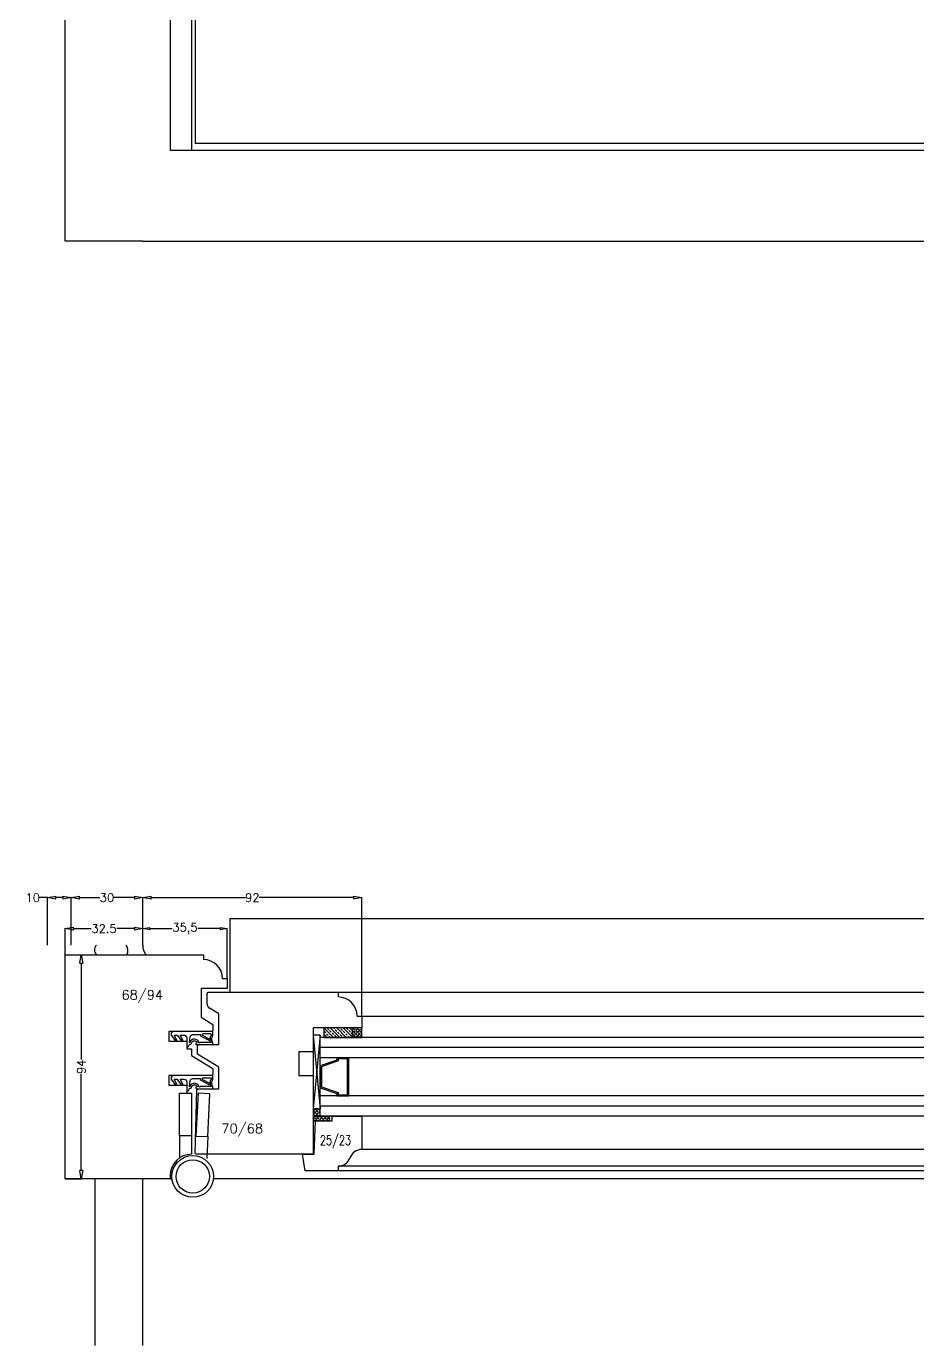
# Model space of a CAD drawing. Header units: millimetres. Extents: x 2806 to 10642, y -276 to 6064.
# Drawn here: x 5127 to 5502, y 419 to 972 of the extents above; entities that cross this region are included whole.
import ezdxf
from ezdxf.enums import TextEntityAlignment as Align

# ---------------------------------------------------------------- set-up
doc = ezdxf.new("R2010")
doc.units = ezdxf.units.MM
doc.layers.get('0').update_dxf_attribs({"color": 250})
doc.layers.add('dim', color=7, linetype='Continuous')
doc.layers.add('wall', color=5, linetype='Continuous')
doc.styles.add('romans', font='romans.shx')
doc.dimstyles.new('Ech 1-1', dxfattribs={"dimtxt": 3.5, "dimasz": 3, "dimexe": 0.25, "dimexo": 0, "dimgap": 0.01, "dimtad": 0, "dimdec": 8, "dimzin": 12, "dimtxsty": 'romans', "dimblk": 'CLOSEDBLANK', "dimcen": 2.5, "dimclrd": 9, "dimclre": 9, "dimclrt": 6, "dimadec": 4, "dimazin": 3, "dimtfac": 1, "dimtdec": 8, "dimtmove": 0, "dimatfit": 3, "dimldrblk": 'CLOSEDBLANK', "dimfxl": 1, "dimarcsym": 0})
doc.dimstyles.new('ECH1-1', dxfattribs={"dimtxt": 3.5, "dimasz": 3.5, "dimexe": 0.18, "dimexo": 0, "dimgap": 0.09, "dimtad": 0, "dimdec": 4, "dimdsep": 46, "dimtxsty": 'romans', "dimblk1": 'CLOSEDBLANK', "dimblk2": 'CLOSEDBLANK', "dimsah": 1, "dimcen": 1, "dimclrd": 3, "dimclre": 3, "dimclrt": 6, "dimadec": 0, "dimazin": 0, "dimtfac": 1, "dimtdec": 4, "dimtofl": 0, "dimtmove": 0, "dimatfit": 3, "dimldrblk": 'CLOSEDBLANK', "dimfxl": 1, "dimtolj": 1, "dimtzin": 0, "dimarcsym": 0})

# ---------------------------------------------------------------- blocks, each defined once
blk = doc.blocks.new('_ClosedBlank')
at = {"color": 0, "linetype": 'ByBlock', "lineweight": -2}
for p, q in [((-1, 0.17), (0, 0)), ((-1, 0.17), (-1, -0.17)), ((0, 0), (-1, -0.17))]:
    blk.add_line(p, q, dxfattribs=at)
blk = doc.blocks.new('*D1')
at = {"layer": 'Defpoints', "color": 0, "transparency": 16777216}
for p in [(5143.78, 593.81), (5143.78, 582.82), (5176.28, 586.82)]:
    blk.add_point(p, dxfattribs=at)
at = {"layer": 'dim', "color": 3, "lineweight": -2, "transparency": 16777216}
for p, q in [((5143.78, 582.82), (5143.78, 593.99)), ((5147.28, 593.81), (5154.61, 593.81)), ((5172.78, 593.81), (5165.46, 593.81)), ((5176.28, 586.82), (5176.28, 593.99))]:
    blk.add_line(p, q, dxfattribs=at)
at = {"layer": 'dim', "color": 3, "lineweight": -2, "transparency": 16777216, "xscale": 3.5, "yscale": 3.5, "zscale": 3.5, "rotation": 180}
blk.add_blockref('_ClosedBlank', (5143.78, 593.81), dxfattribs=at)
at = {"layer": 'dim', "color": 3, "lineweight": -2, "transparency": 16777216, "xscale": 3.5, "yscale": 3.5, "zscale": 3.5}
blk.add_blockref('_ClosedBlank', (5176.28, 593.81), dxfattribs=at)
at = {"layer": 'dim', "color": 6, "transparency": 16777216, "insert": (5160.03, 593.81), "char_height": 3.5, "attachment_point": 5, "style": 'romans'}
blk.add_mtext('\\A1;32.5', dxfattribs=at)
blk = doc.blocks.new('*D26')
at = {"layer": 'Defpoints', "color": 0, "transparency": 16777216}
for p in [(5176.28, 606.81), (5146.28, 586.82), (5176.28, 586.82)]:
    blk.add_point(p, dxfattribs=at)
at = {"layer": 'dim', "color": 3, "lineweight": -2, "transparency": 16777216}
for p, q in [((5146.28, 586.82), (5146.28, 606.99)), ((5149.78, 606.81), (5158.36, 606.81)), ((5172.78, 606.81), (5164.21, 606.81)), ((5176.28, 586.82), (5176.28, 606.99))]:
    blk.add_line(p, q, dxfattribs=at)
at = {"layer": 'dim', "color": 3, "lineweight": -2, "transparency": 16777216, "xscale": 3.5, "yscale": 3.5, "zscale": 3.5, "rotation": 180}
blk.add_blockref('_ClosedBlank', (5146.28, 606.81), dxfattribs=at)
at = {"layer": 'dim', "color": 3, "lineweight": -2, "transparency": 16777216, "xscale": 3.5, "yscale": 3.5, "zscale": 3.5}
blk.add_blockref('_ClosedBlank', (5176.28, 606.81), dxfattribs=at)
at = {"layer": 'dim', "color": 6, "transparency": 16777216, "insert": (5161.28, 606.81), "char_height": 3.5, "attachment_point": 5, "style": 'romans'}
blk.add_mtext('\\A1;30', dxfattribs=at)
blk = doc.blocks.new('*D2')
at = {"layer": 'Defpoints', "color": 0, "transparency": 16777216}
for p in [(5136.28, 606.81), (5136.28, 586.82), (5146.28, 586.82)]:
    blk.add_point(p, dxfattribs=at)
at = {"layer": 'dim', "color": 3, "lineweight": -2, "transparency": 16777216}
for p, q in [((5136.28, 606.81), (5132.78, 606.81)), ((5136.28, 586.82), (5136.28, 606.99)), ((5142.78, 606.81), (5139.78, 606.81)), ((5146.28, 586.82), (5146.28, 606.99))]:
    blk.add_line(p, q, dxfattribs=at)
at = {"layer": 'dim', "color": 3, "lineweight": -2, "transparency": 16777216, "xscale": 3.5, "yscale": 3.5, "zscale": 3.5, "rotation": 180}
blk.add_blockref('_ClosedBlank', (5136.28, 606.81), dxfattribs=at)
at = {"layer": 'dim', "color": 3, "lineweight": -2, "transparency": 16777216, "xscale": 3.5, "yscale": 3.5, "zscale": 3.5}
blk.add_blockref('_ClosedBlank', (5146.28, 606.81), dxfattribs=at)
at = {"layer": 'dim', "color": 6, "transparency": 16777216, "insert": (5130.11, 606.81), "char_height": 3.5, "attachment_point": 5, "style": 'romans'}
blk.add_mtext('\\A1;10', dxfattribs=at)
blk = doc.blocks.new('*D27')
at = {"layer": 'Defpoints', "color": 0, "transparency": 16777216}
for p in [(5143.78, 582.82), (5143.78, 488.82), (5150.5, 488.82)]:
    blk.add_point(p, dxfattribs=at)
at = {"layer": 'dim', "color": 3, "lineweight": -2, "transparency": 16777216}
for p, q in [((5143.78, 582.82), (5150.68, 582.82)), ((5150.5, 579.32), (5150.5, 538.82)), ((5150.5, 492.32), (5150.5, 532.81)), ((5143.78, 488.82), (5150.68, 488.82))]:
    blk.add_line(p, q, dxfattribs=at)
at = {"layer": 'dim', "color": 3, "lineweight": -2, "transparency": 16777216, "xscale": 3.5, "yscale": 3.5, "zscale": 3.5}
for p, rotation in [((5150.5, 582.82), 90), ((5150.5, 488.82), 270)]:
    blk.add_blockref('_ClosedBlank', p, dxfattribs=dict(at, rotation=rotation))
at = {"layer": 'dim', "color": 6, "transparency": 16777216, "insert": (5150.5, 535.82), "char_height": 3.5, "attachment_point": 5, "rotation": 90, "style": 'romans'}
blk.add_mtext('\\A1;94', dxfattribs=at)
blk = doc.blocks.new('*D3')
at = {"layer": 'Defpoints', "color": 0, "transparency": 16777216}
for p in [(5176.28, 606.81), (5176.28, 586.82), (5268.28, 557.12)]:
    blk.add_point(p, dxfattribs=at)
at = {"layer": 'dim', "color": 3, "lineweight": -2, "transparency": 16777216}
for p, q in [((5176.28, 586.82), (5176.28, 606.99)), ((5179.78, 606.81), (5219.36, 606.81)), ((5264.78, 606.81), (5225.21, 606.81)), ((5268.28, 557.12), (5268.28, 606.99))]:
    blk.add_line(p, q, dxfattribs=at)
at = {"layer": 'dim', "color": 3, "lineweight": -2, "transparency": 16777216, "xscale": 3.5, "yscale": 3.5, "zscale": 3.5, "rotation": 180}
blk.add_blockref('_ClosedBlank', (5176.28, 606.81), dxfattribs=at)
at = {"layer": 'dim', "color": 3, "lineweight": -2, "transparency": 16777216, "xscale": 3.5, "yscale": 3.5, "zscale": 3.5}
blk.add_blockref('_ClosedBlank', (5268.28, 606.81), dxfattribs=at)
at = {"layer": 'dim', "color": 6, "transparency": 16777216, "insert": (5222.28, 606.81), "char_height": 3.5, "attachment_point": 5, "style": 'romans'}
blk.add_mtext('\\A1;92', dxfattribs=at)
blk = doc.blocks.new('*D28')
at = {"layer": 'Defpoints', "color": 0, "transparency": 16777216}
for p in [(5176.28, 593.81), (5176.28, 586.82), (5211.78, 572.82)]:
    blk.add_point(p, dxfattribs=at)
at = {"layer": 'dim', "color": 9, "lineweight": -2, "transparency": 16777216}
for p, q in [((5176.28, 586.82), (5176.28, 594.06)), ((5179.28, 593.81), (5188.69, 593.81)), ((5208.78, 593.81), (5199.38, 593.81)), ((5211.78, 572.82), (5211.78, 594.06))]:
    blk.add_line(p, q, dxfattribs=at)
at = {"layer": 'dim', "color": 9, "lineweight": -2, "transparency": 16777216, "xscale": 3, "yscale": 3, "zscale": 3, "rotation": 180}
blk.add_blockref('_ClosedBlank', (5176.28, 593.81), dxfattribs=at)
at = {"layer": 'dim', "color": 9, "lineweight": -2, "transparency": 16777216, "xscale": 3, "yscale": 3, "zscale": 3}
blk.add_blockref('_ClosedBlank', (5211.78, 593.81), dxfattribs=at)
at = {"layer": 'dim', "color": 6, "transparency": 16777216, "insert": (5194.03, 593.81), "char_height": 3.5, "attachment_point": 5, "style": 'romans'}
blk.add_mtext('35,5', dxfattribs=at)

msp = doc.modelspace()

# ---------------------------------------------------------------- linework, layer by layer
for p, q in [((5143.78495735, 882.29487696), (5143.78495735, 2006.29487696)), ((5187.78495735, 1955.29487696), (5187.78495735, 920.29487696)), ((5196.78495735, 1038.29487696), (5196.78495735, 920.29487696)), ((5198.28495735, 1038.29487696), (5198.28495735, 923.29487696)), ((6524.78495735, 920.29487696), (5187.78495735, 920.29487696)), ((6514.28495735, 923.29487696), (5198.28495735, 923.29487696)), ((5176.28495735, 882.29487696), (5143.78495735, 882.29487696)), ((5212.78495735, 598.11803476), (5212.78495735, 567.11803476)), ((5212.78495735, 598.11803476), (5822.28495735, 598.11803476)), ((5143.78495735, 488.81803476), (5143.78495735, 582.81803476)), ((5143.78495735, 582.81803476), (5201.78495735, 582.81803476)), ((5201.78495735, 582.81803476), (5201.78495735, 580.81803476)), ((5209.78495735, 572.81803476), (5211.78495735, 572.81803476)), ((5211.78495735, 572.81803476), (5211.78495735, 568.61803476)), ((5211.78495735, 568.61803476), (5200.78495735, 568.61803476)), ((5200.78495735, 568.61803476), (5200.78495735, 556.61803476)), ((5203.28495735, 566.61803476), (5203.78495735, 567.11803476)), ((5203.28495735, 562.16810396), (5203.28495735, 566.61803476)), ((5203.78495735, 567.11803476), (5258.28495735, 567.11803476)), ((5258.28495735, 567.11803476), (5520.28495735, 567.11803476)), ((5258.28495735, 567.11803476), (5258.28495735, 565.11803476)), ((5208.28495735, 558.1160486), (5204.28152117, 560.43804158)), ((5200.78495735, 556.61803476), (5205.78495735, 553.61803476)), ((5205.78495735, 553.61803476), (5205.78495735, 551.11803476)), ((5208.28495735, 545.11803476), (5208.28495735, 558.1160486)), ((5266.28495735, 557.11803476), (5268.28495735, 557.11803476)), ((5268.28495735, 557.11803476), (5510.28495735, 557.11803476)), ((5268.28495735, 557.11803476), (5268.28495735, 552.11803476)), ((5205.28495735, 550.61803476), (5187.28495735, 550.61803476)), ((5187.28495735, 550.61803476), (5187.28495735, 546.61803476)), ((5205.78495735, 551.11803476), (5205.28495735, 550.61803476)), ((5268.28495735, 552.11803476), (5247.78495735, 552.11803476)), ((5247.78495735, 552.11803476), (5247.78495735, 542.11803476)), ((5247.78495735, 549.11803476), (5250.78495735, 518.11803476)), ((5250.78495735, 549.11803476), (5247.78495735, 518.11803476)), ((5250.78495735, 549.11803476), (5247.78495735, 549.11803476)), ((5247.78495735, 549.11803476), (5247.78495735, 518.11803476)), ((5250.78495735, 518.11803476), (5250.78495735, 549.11803476)), ((5799.78495735, 548.11803476), (5250.78495735, 548.11803476)), ((5250.78495735, 515.11803476), (5250.78495735, 548.11803476)), ((5252.28495735, 552.11803476), (5252.28495735, 548.11803476)), ((5264.28495735, 552.11803476), (5252.28495735, 552.11803476)), ((5252.28495735, 548.11803476), (5264.28495735, 548.11803476)), ((5264.28495735, 548.11803476), (5264.28495735, 552.11803476)), ((5264.28495735, 552.11803476), (5264.28495735, 548.11803476)), ((5268.28495735, 552.11803476), (5264.28495735, 552.11803476)), ((5264.28495735, 548.11803476), (5268.28495735, 548.11803476)), ((5268.28495735, 548.11803476), (5268.28495735, 552.11803476)), ((5187.28495735, 546.61803476), (5194.78495735, 546.61803476)), ((5194.78495735, 546.61803476), (5194.78495735, 543.31803476)), ((5194.78495735, 543.31803476), (5196.78495735, 543.31803476)), ((5196.78495735, 543.31803476), (5196.78495735, 540.51803476)), ((5199.28495735, 544.61803476), (5199.78495735, 545.11803476)), ((5199.28495735, 541.11804806), (5199.28495735, 544.61803476)), ((5199.78495735, 545.11803476), (5208.28495735, 545.11803476)), ((5799.78495735, 543.86803476), (5250.78495735, 543.86803476)), ((5196.78495735, 540.51803476), (5205.78495735, 535.11803476)), ((5208.28495735, 535.61805696), (5199.28495735, 541.11804806)), ((5247.78495735, 542.11803476), (5241.78495735, 542.11803476)), ((5241.78495735, 542.11803476), (5241.78495735, 532.11803476)), ((5257.78461214, 538.61849502), (5250.78461214, 536.18516423)), ((5799.78495735, 539.61803476), (5250.78495735, 539.61803476)), ((5258.28461214, 538.262956), (5251.28461214, 535.82962521)), ((5262.78461214, 539.61849502), (5257.78461214, 539.61849502)), ((5257.78461214, 539.61849502), (5257.78461214, 538.61849502)), ((5262.28461214, 539.11849502), (5258.28461214, 539.11849502)), ((5258.28461214, 539.11849502), (5258.28461214, 538.262956)), ((5262.28461214, 524.11849501), (5262.28461214, 539.11849502)), ((5262.78461214, 523.61849501), (5262.78461214, 539.61849502)), ((5205.28495735, 532.11803476), (5187.28495735, 532.11803476)), ((5187.28495735, 532.11803476), (5187.28495735, 528.11803476)), ((5205.78495735, 532.61803476), (5205.28495735, 532.11803476)), ((5205.78495735, 535.11803476), (5205.78495735, 532.61803476)), ((5208.28495735, 526.61803476), (5208.28495735, 535.61805696)), ((5241.78495735, 532.11803476), (5247.78495735, 532.11803476)), ((5247.78495735, 532.11803476), (5247.78495735, 499.11803476)), ((5250.78461214, 536.18516423), (5250.78461214, 527.0518258)), ((5251.28461214, 535.82962521), (5251.28461214, 527.40736482)), ((5187.28495735, 528.11803476), (5194.78495735, 528.11803476)), ((5194.78495735, 528.11803476), (5194.78495735, 524.81803476)), ((5198.28495735, 499.6178653), (5198.98808676, 526.11820421)), ((5198.98808676, 526.11820421), (5199.50110318, 526.61803476)), ((5199.50110318, 526.61803476), (5208.28495735, 526.61803476)), ((5250.78461214, 527.0518258), (5257.78461214, 524.61849501)), ((5251.28461214, 527.40736482), (5258.28461214, 524.97403403)), ((5191.78495735, 506.81803476), (5191.78495735, 524.81803476)), ((5191.78495735, 524.81803476), (5196.78495735, 524.81803476)), ((5194.78495735, 524.81803476), (5196.78495735, 524.81803476)), ((5196.78495735, 524.81803476), (5196.78495735, 506.81803476)), ((5196.78495735, 524.81803476), (5196.78495735, 499.11803476)), ((5199.50222167, 524.75131028), (5198.61874724, 506.77300466)), ((5204.49619545, 524.50590072), (5199.50222167, 524.75131028)), ((5203.61272103, 506.5275951), (5204.49619545, 524.50590072)), ((5799.78495735, 523.61803476), (5250.78495735, 523.61803476)), ((5257.78461214, 524.61849501), (5257.78461214, 523.61849501)), ((5257.78461214, 523.61849501), (5262.78461214, 523.61849501)), ((5258.28461214, 524.97403403), (5258.28461214, 524.11849501)), ((5258.28461214, 524.11849501), (5262.28461214, 524.11849501)), ((5247.78495735, 518.11803476), (5250.78495735, 518.11803476)), ((5247.78495735, 517.11803476), (5247.78495735, 515.11803476)), ((5247.78495735, 515.11803476), (5250.78495735, 515.11803476)), ((5254.28495735, 515.11803476), (5248.29575691, 515.11803476)), ((5799.78495735, 519.36803476), (5250.78495735, 519.36803476)), ((5250.78495735, 515.11803476), (5250.78495735, 517.11803476)), ((5799.78495735, 515.11803476), (5250.78495735, 515.11803476)), ((5255.78495735, 513.11803476), (5255.78495735, 515.11803476)), ((5255.78495735, 515.11803476), (5268.28495735, 515.11803476)), ((5268.28495735, 515.11803476), (5268.28495735, 501.11803476)), ((5248.28495735, 499.11803476), (5248.78495735, 513.11803476)), ((5248.29575691, 513.11803476), (5254.28495735, 513.11803476)), ((5248.78495735, 513.11803476), (5255.78495735, 513.11803476)), ((5191.78495735, 506.81803476), (5191.78495735, 497.60134953)), ((5196.78495735, 506.81803476), (5191.78495735, 506.81803476)), ((5198.61874724, 506.77300466), (5203.61272103, 506.5275951)), ((5203.61272103, 506.5275951), (5203.16034849, 497.32201822)), ((5198.77194093, 499.11803476), (5198.28495735, 499.6178653)), ((5247.78495735, 499.11803476), (5198.77194093, 499.11803476)), ((5244.53495735, 492.11803476), (5243.28495735, 499.11803476)), ((5243.28495735, 499.11803476), (5248.28495735, 499.11803476)), ((5510.28495735, 501.11803476), (5268.28495735, 501.11803476)), ((5258.28495735, 494.11803476), (5258.28495735, 492.11803476)), ((5520.28495735, 494.11803476), (5258.51805161, 494.11803476)), ((5187.78495735, 488.81803476), (5143.78495735, 488.81803476)), ((5156.28495735, 418.81803476), (5156.28495735, 488.81803476)), ((5176.28495735, 418.81803476), (5176.28495735, 488.81803476)), ((5187.78495735, 490.11803476), (5187.78495735, 488.81803476)), ((5187.78495735, 488.81803476), (5188.55226017, 488.81803476)), ((5822.28495735, 488.81803476), (5206.01765453, 488.81803476)), ((5258.28495735, 492.11803476), (5244.53495735, 492.11803476)), ((5520.28495735, 492.11803476), (5258.28495735, 492.11803476))]:
    msp.add_line(p, q)
at = {"linetype": 'Continuous'}
for p, q in [((5252.28495735, 549.47016344), (5253.63708603, 548.11803476)), ((5252.28495735, 548.12312502), (5252.29004761, 548.11803476)), ((5252.33116287, 552.11803476), (5256.33116287, 548.11803476)), ((5252.38578283, 550.71637638), (5253.05930204, 550.04285717)), ((5253.39606164, 549.70609756), (5254.06958085, 549.03257835)), ((5253.73282125, 552.06341479), (5254.40634046, 551.38989558)), ((5254.40634046, 548.69581875), (5254.98412445, 548.11803476)), ((5254.74310006, 551.05313598), (5255.41661927, 550.37961677)), ((5255.0252397, 552.11803476), (5259.0252397, 548.11803476)), ((5255.75337887, 550.04285717), (5256.42689808, 549.36933796)), ((5256.37227812, 552.11803476), (5256.76365769, 551.72665519)), ((5256.76365769, 549.03257835), (5257.4371769, 548.35905914)), ((5257.10041729, 551.38989558), (5257.7739365, 550.71637638)), ((5257.71931654, 552.11803476), (5261.71931654, 548.11803476)), ((5258.11069611, 550.37961677), (5258.78421531, 549.70609756)), ((5259.06635496, 552.11803476), (5259.12097492, 552.06341479)), ((5259.12097492, 549.36933796), (5259.79449413, 548.69581875)), ((5259.45773452, 551.72665519), (5260.13125373, 551.05313598)), ((5260.13125373, 548.35905914), (5260.37227812, 548.11803476)), ((5260.41339337, 552.11803476), (5264.28495735, 548.24647078)), ((5260.46801334, 550.71637638), (5261.14153255, 550.04285717)), ((5261.47829215, 549.70609756), (5262.15181136, 549.03257835)), ((5261.81505176, 552.06341479), (5262.48857096, 551.38989558)), ((5262.48857096, 548.69581875), (5263.06635496, 548.11803476)), ((5262.82533057, 551.05313598), (5263.49884978, 550.37961677)), ((5263.10747021, 552.11803476), (5264.28495735, 550.94054762)), ((5263.83560938, 550.04285717), (5264.28495735, 549.5935092)), ((5264.28495735, 551.16572434), (5264.77853628, 551.65930327)), ((5264.28495735, 551.07525146), (5264.77853628, 550.58167253)), ((5264.28495735, 549.68398208), (5264.77853628, 550.17756101)), ((5264.28495735, 549.5935092), (5264.77853628, 549.09993027)), ((5264.28495735, 548.20223982), (5264.77853628, 548.69581875)), ((5264.72391631, 552.11803476), (5264.77853628, 552.06341479)), ((5264.98059204, 551.86135903), (5265.23726776, 552.11803476)), ((5264.98059204, 551.86135903), (5265.51940741, 551.32254366)), ((5264.98059204, 550.37961677), (5265.51940741, 550.91843214)), ((5264.98059204, 550.37961677), (5265.51940741, 549.8408014)), ((5264.98059204, 548.89787451), (5265.51940741, 549.43668988)), ((5264.98059204, 548.89787451), (5265.51940741, 548.35905914)), ((5265.72146317, 551.1204879), (5266.26027854, 551.65930327)), ((5265.72146317, 551.1204879), (5266.26027854, 550.58167253)), ((5265.72146317, 549.63874564), (5266.26027854, 550.17756101)), ((5265.72146317, 549.63874564), (5266.26027854, 549.09993027)), ((5265.72146317, 548.15700338), (5266.26027854, 548.69581875)), ((5265.72146317, 548.15700338), (5265.76043179, 548.11803476)), ((5266.20565857, 552.11803476), (5266.26027854, 552.06341479)), ((5266.4623343, 551.86135903), (5266.71901002, 552.11803476)), ((5266.4623343, 551.86135903), (5267.00114967, 551.32254366)), ((5266.4623343, 550.37961677), (5267.00114967, 550.91843214)), ((5266.4623343, 550.37961677), (5267.00114967, 549.8408014)), ((5266.4623343, 548.89787451), (5267.00114967, 549.43668988)), ((5266.4623343, 548.89787451), (5267.00114967, 548.35905914)), ((5267.20320543, 551.1204879), (5267.7420208, 551.65930327)), ((5267.20320543, 551.1204879), (5267.7420208, 550.58167253)), ((5267.20320543, 549.63874564), (5267.7420208, 550.17756101)), ((5267.20320543, 549.63874564), (5267.7420208, 549.09993027)), ((5267.20320543, 548.15700338), (5267.7420208, 548.69581875)), ((5267.20320543, 548.15700338), (5267.24217405, 548.11803476)), ((5267.68740083, 552.11803476), (5267.7420208, 552.06341479)), ((5267.94407656, 551.86135903), (5268.20075228, 552.11803476)), ((5267.94407656, 551.86135903), (5268.28495735, 551.52047824)), ((5267.94407656, 550.37961677), (5268.28495735, 550.72049756)), ((5267.94407656, 550.37961677), (5268.28495735, 550.03873598)), ((5267.94407656, 548.89787451), (5268.28495735, 549.2387553)), ((5267.94407656, 548.89787451), (5268.28495735, 548.55699372)), ((5247.94055605, 517.37609626), (5248.47937142, 517.91491163)), ((5247.94055605, 517.37609626), (5248.47937142, 516.83728089)), ((5247.94055605, 515.894354), (5248.47937142, 516.43316937)), ((5247.94055605, 515.894354), (5248.47937142, 515.35553863)), ((5248.36752509, 514.41261174), (5248.90634046, 514.95142711)), ((5248.68142718, 518.11696739), (5248.73829227, 518.17383249)), ((5248.68142718, 518.11696739), (5249.22024255, 517.57815202)), ((5248.68142718, 516.63522513), (5249.22024255, 517.1740405)), ((5248.68142718, 516.63522513), (5249.22024255, 516.09640976)), ((5248.68142718, 515.15348287), (5249.22024255, 515.69229824)), ((5248.68142718, 515.15348287), (5248.71687529, 515.11803476)), ((5249.14384433, 515.11803476), (5249.64721159, 514.6146675)), ((5249.42229831, 517.37609626), (5249.96111368, 517.91491163)), ((5249.42229831, 517.37609626), (5249.96111368, 516.83728089)), ((5249.42229831, 515.894354), (5249.96111368, 516.43316937)), ((5249.42229831, 515.894354), (5249.96111368, 515.35553863)), ((5249.84926735, 514.41261174), (5250.38808272, 514.95142711)), ((5250.16316944, 516.63522513), (5250.70198481, 517.1740405)), ((5250.16316944, 516.63522513), (5250.70198481, 516.09640976)), ((5250.16316944, 515.15348287), (5250.70198481, 515.69229824)), ((5250.16316944, 515.15348287), (5250.19861755, 515.11803476)), ((5250.62558659, 515.11803476), (5251.12895385, 514.6146675)), ((5251.33100961, 514.41261174), (5251.86982498, 514.95142711)), ((5252.10732885, 515.11803476), (5252.61069611, 514.6146675)), ((5252.81275187, 514.41261174), (5253.35156724, 514.95142711)), ((5253.58907111, 515.11803476), (5254.09243837, 514.6146675)), ((5247.81270532, 513.85779197), (5248.16546933, 514.21055598)), ((5247.98636731, 514.79376952), (5248.16546933, 514.6146675)), ((5248.36752509, 514.41261174), (5248.90634046, 513.87379637)), ((5248.55469036, 513.11803476), (5248.90634046, 513.46968485)), ((5249.10839622, 513.67174061), (5249.64721159, 514.21055598)), ((5249.10839622, 513.67174061), (5249.64721159, 513.13292524)), ((5249.84926735, 514.41261174), (5250.38808272, 513.87379637)), ((5250.03643262, 513.11803476), (5250.38808272, 513.46968485)), ((5250.59013848, 513.67174061), (5251.12895385, 514.21055598)), ((5250.59013848, 513.67174061), (5251.12895385, 513.13292524)), ((5251.33100961, 514.41261174), (5251.86982498, 513.87379637)), ((5251.51817488, 513.11803476), (5251.86982498, 513.46968485)), ((5252.07188074, 513.67174061), (5252.61069611, 514.21055598)), ((5252.07188074, 513.67174061), (5252.61069611, 513.13292524)), ((5252.81275187, 514.41261174), (5253.35156724, 513.87379637)), ((5252.99991714, 513.11803476), (5253.35156724, 513.46968485)), ((5253.553623, 513.67174061), (5254.09243837, 514.21055598)), ((5253.553623, 513.67174061), (5254.09243837, 513.13292524)), ((5254.29449413, 514.41261174), (5254.62019929, 514.7383169)), ((5254.29449413, 514.41261174), (5254.77156412, 513.93554175))]:
    msp.add_line(p, q, dxfattribs=at)
for points in [[(5198.03471257, 546.76042097, -0.2065050504), (5199.13121565, 546.1363999, -0.2775279877), (5199.00669268, 545.97211451), (5198.80003361, 545.88938393, 0.6262668152), (5198.74898147, 545.17145855, 0.1314411963), (5198.94869359, 545.11803476), (5205.2849576, 545.11803476, 0.5091088478), (5205.71145502, 545.99287809, -0.2944239165), (5205.55803792, 548.63757298, 0.1734880961), (5205.7849576, 549.27188112), (5205.7849576, 550.61803476), (5189.40963069, 550.61803476, 0.4153335345), (5188.1849576, 549.39803035, 0.0481150671), (5188.20744887, 549.16485111, 0.113375307), (5188.24380825, 549.08301525), (5190.06403312, 546.65800381, 0.2359658735), (5190.1440099, 546.61803476), (5190.55706782, 546.61803476, 0.2476591871), (5190.63961837, 546.66159536, 0.2879370719), (5190.65412946, 547.03356194), (5189.6281533, 548.81836123, -0.5767224904), (5189.80154646, 549.11803476), (5190.58944875, 549.11803476, -0.2359658735), (5190.74940231, 549.03809665), (5192.53591107, 546.65800381, 0.2359658735), (5192.61588785, 546.61803476), (5193.02894576, 546.61803476, 0.2476591871), (5193.11149632, 546.66159536, 0.2879370719), (5193.12600741, 547.03356194), (5192.10003125, 548.81836123, -0.5767224904), (5192.2734244, 549.11803476), (5193.5576992, 549.11803476, -0.3840936845), (5194.78039129, 548.02262102, -0.0218128443), (5194.78495836, 547.91803412), (5194.78495634, 544.09313392), (5194.87211209, 544.10075902, 0.3330431822), (5195.76550277, 544.90066382, -0.2932451242), (5196.14070125, 545.28909656, 0.0085275322), (5196.57026123, 545.39845431, 0.2655173449), (5196.74727127, 545.57546435, 0.0237483711), (5196.79308738, 545.78145854, -0.3561488062), (5198.03471257, 546.76042097, -0.3561488062)], [(5198.07644533, 547.45959153, 0.3550050331), (5196.1184019, 545.97047357, -0.567623715), (5196.03637357, 545.94510797, -0.2470803573), (5195.9395859, 546.20724776), (5196.23527392, 548.45560119, -0.3517038519), (5197.40686484, 549.39603476), (5200.22146492, 549.39603476, -0.4142135624), (5200.52146492, 549.09603476), (5200.52146492, 549.00923502, 0.2770734156), (5200.68037642, 548.74448224), (5204.08711482, 546.9290089, -0.0411118959), (5204.29358737, 546.84411749), (5204.96384514, 546.55993563, -0.5066602499), (5204.9658274, 546.02711243, -0.2770995092), (5204.74381853, 546.01803476), (5200.59327075, 546.01803476, 0.2134217653), (5200.36966395, 545.91803476, -0.8862274344), (5199.88118095, 546.25889141, 0.250570539), (5198.08297855, 547.45916759)], [(5198.03471257, 528.26042097, -0.2065050504), (5199.13121565, 527.6363999, -0.2775279877), (5199.00669268, 527.47211451), (5198.80003361, 527.38938393, 0.6262668152), (5198.74898147, 526.67145855, 0.1314411963), (5198.94869359, 526.61803476), (5205.2849576, 526.61803476, 0.5091088478), (5205.71145502, 527.49287809, -0.2944239165), (5205.55803792, 530.13757298, 0.1734880961), (5205.7849576, 530.77188112), (5205.7849576, 532.11803476), (5189.40963069, 532.11803476, 0.4153335345), (5188.1849576, 530.89803035, 0.0481150671), (5188.20744887, 530.66485111, 0.113375307), (5188.24380825, 530.58301525), (5190.06403312, 528.15800381, 0.2359658735), (5190.1440099, 528.11803476), (5190.55706782, 528.11803476, 0.2476591871), (5190.63961837, 528.16159536, 0.2879370719), (5190.65412946, 528.53356194), (5189.6281533, 530.31836123, -0.5767224904), (5189.80154646, 530.61803476), (5190.58944875, 530.61803476, -0.2359658735), (5190.74940231, 530.53809665), (5192.53591107, 528.15800381, 0.2359658735), (5192.61588785, 528.11803476), (5193.02894576, 528.11803476, 0.2476591871), (5193.11149632, 528.16159536, 0.2879370719), (5193.12600741, 528.53356194), (5192.10003125, 530.31836123, -0.5767224904), (5192.2734244, 530.61803476), (5193.5576992, 530.61803476, -0.3840936845), (5194.78039129, 529.52262102, -0.0218128443), (5194.78495836, 529.41803412), (5194.78495634, 525.59313392), (5194.87211209, 525.60075902, 0.3330431822), (5195.76550277, 526.40066382, -0.2932451242), (5196.14070125, 526.78909656, 0.0085275322), (5196.57026123, 526.89845431, 0.2655173449), (5196.74727127, 527.07546435, 0.0237483711), (5196.79308738, 527.28145854, -0.3561488062), (5198.03471257, 528.26042097, -0.3561488062)], [(5198.07644533, 528.95959153, 0.3550050331), (5196.1184019, 527.47047357, -0.567623715), (5196.03637357, 527.44510797, -0.2470803573), (5195.9395859, 527.70724776), (5196.23527392, 529.95560119, -0.3517038519), (5197.40686484, 530.89603476), (5200.22146492, 530.89603476, -0.4142135624), (5200.52146492, 530.59603476), (5200.52146492, 530.50923502, 0.2770734156), (5200.68037642, 530.24448224), (5204.08711482, 528.4290089, -0.0411118959), (5204.29358737, 528.34411749), (5204.96384514, 528.05993563, -0.5066602499), (5204.9658274, 527.52711243, -0.2770995092), (5204.74381853, 527.51803476), (5200.59327075, 527.51803476, 0.2134217653), (5200.36966395, 527.41803476, -0.8862274344), (5199.88118095, 527.75889141, 0.250570539), (5198.08297855, 528.95916759)]]:
    msp.add_lwpolyline(points, format="xyb")
for points in [[(5205.1148998, 549.04640583, 0.6327143575), (5204.84401123, 549.61803476), (5201.51779673, 549.61803476, 0.7809101337), (5201.37670823, 549.05328198), (5204.37005705, 547.45810667, -0.1173328942), (5204.47417772, 547.36619041, 1.2180852755), (5204.744699, 547.65035444, -0.2857760723), (5204.62995078, 547.88833383, -0.1455877377)], [(5205.1148998, 530.54640583, 0.6327143575), (5204.84401123, 531.11803476), (5201.51779673, 531.11803476, 0.7809101337), (5201.37670823, 530.55328198), (5204.37005705, 528.95810667, -0.1173328942), (5204.47417772, 528.86619041, 1.2180852755), (5204.744699, 529.15035444, -0.2857760723), (5204.62995078, 529.38833383, -0.1455877377)]]:
    msp.add_lwpolyline(points, format="xyb", close=True)
for radius in [8.75, 7]:
    msp.add_circle((5197.28495735, 489.81803476), radius)
for centre, radius, start, end in [((5158.63615053, 584.89098042), 2.61104026, 132.4352089398, 232.5529533765), ((5166.1787723, 584.61367468), 3.91290476, 332.6837201034, 34.2882369025), ((5182.88534759, 586.85115515), 6.60047334, 180.2875046071, 217.6643796534), ((5201.78495735, 572.81803476), 8, 360, 90), ((5258.28495735, 557.11803476), 8, 360, 90), ((5205.28495735, 562.16810396), 2, 180, 239.886266849), ((5249.28495735, 516.72191321), 1.55142266, 14.7930176081, 165.2069823916), ((5249.01921467, 514.11803476), 1.23425732, 125.8841497803, 234.1158502197), ((5253.53495735, 514.11803476), 1.25, 306.8698976458, 53.1301023542), ((5196.78495735, 490.11803476), 9, 90, 180), ((5268.16841022, 495.96310209), 5.15625, 88.7048286127, 161.2792117845), ((5258.40150448, 499.27296743), 5.15625, 268.7048286125, 341.2792117845)]:
    msp.add_arc(centre, radius, start, end)
at = {"layer": 'wall'}
msp.add_line((5176.28495735, 882.29487696), (6536.28495735, 882.29487696), dxfattribs=at)

# ---------------------------------------------------------------- texts
at = {"layer": 'dim', "style": 'romans'}
for s, p in [('68/94', (5176.11621662, 564.02166667)), ('70/68', (5218.02906275, 507.92628446))]:
    msp.add_text(s, height=4, dxfattribs=at).set_placement(p, align=Align.CENTER)
at = {"layer": 'dim', "style": 'romans', "width": 0.75}
msp.add_text('25/23', height=4, dxfattribs=at).set_placement((5257.1987267, 503.00209575), align=Align.CENTER)

# ---------------------------------------------------------------- dimensions: what is measured, and where the dimension line sits
at = {"layer": 'dim'}
for base, p1, p2, dimstyle, picture, middle in [((5136.28495735, 606.80867785), (5146.28495735, 586.81803476), (5136.28495735, 586.81803476), 'ECH1-1', '*D2', (5130.11162402, 606.80867785)), ((5176.28495735, 606.80867785), (5146.28495735, 586.81803476), (5176.28495735, 586.81803476), 'ECH1-1', '*D26', (5161.28495735, 606.80867785)), ((5176.28495821, 606.80867785), (5268.28495735, 557.11803476), (5176.28495821, 586.81803476), 'ECH1-1', '*D3', (5222.28495778, 606.80867785)), ((5143.78495735, 593.80738087), (5176.28495821, 586.81786385), (5143.78495735, 582.81803476), 'ECH1-1', '*D1', (5160.03495778, 593.80738087)), ((5176.28495735, 593.8073808654), (5211.78495735, 572.8180347566), (5176.28495735, 586.8180347566), 'Ech 1-1', '*D28', (5194.03495735, 593.8073808654))]:
    dim = msp.add_linear_dim(base=base, p1=p1, p2=p2, dimstyle=dimstyle, dxfattribs=at)
    dim.commit()
    dim.dimension.update_dxf_attribs({"geometry": picture, "text_midpoint": middle})
dim = msp.add_linear_dim(base=(5150.49744838, 488.81803476), p1=(5143.78495735, 582.81803476), p2=(5143.78495735, 488.81803476), angle=90, dimstyle='ECH1-1', dxfattribs=at)
dim.commit()
dim.dimension.update_dxf_attribs({"geometry": '*D27', "text_midpoint": (5150.49744838, 535.81803476)})

doc.saveas('drawing.dxf')
